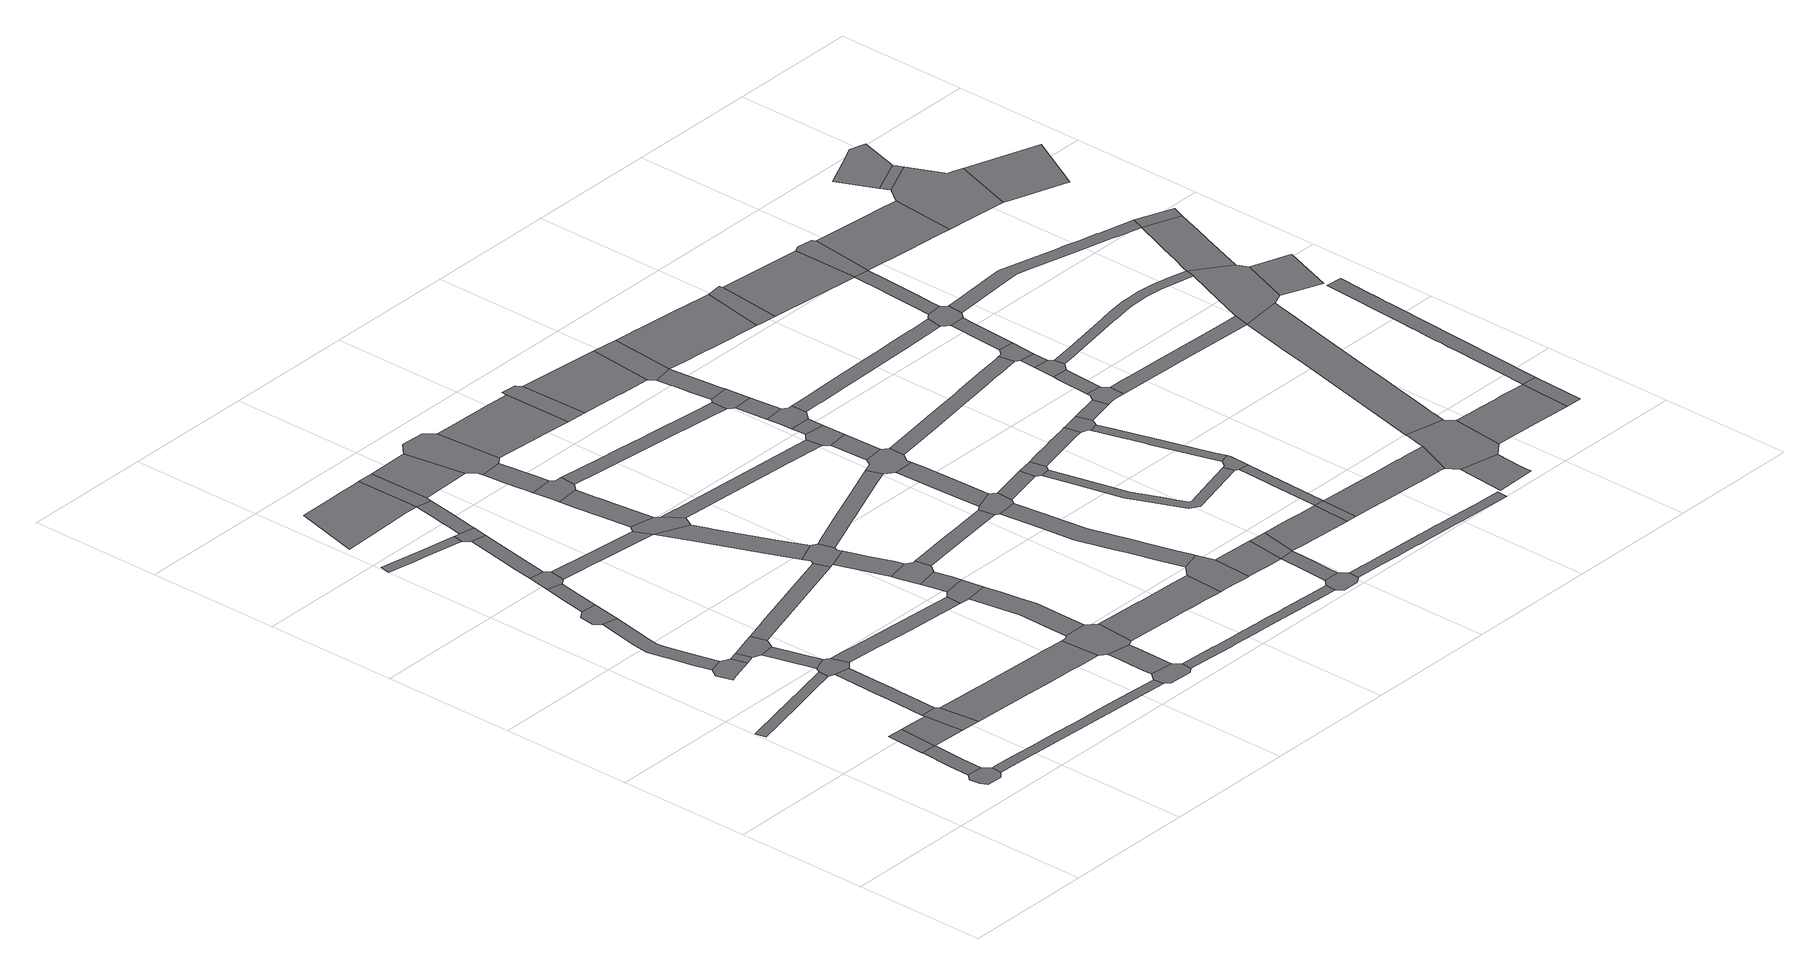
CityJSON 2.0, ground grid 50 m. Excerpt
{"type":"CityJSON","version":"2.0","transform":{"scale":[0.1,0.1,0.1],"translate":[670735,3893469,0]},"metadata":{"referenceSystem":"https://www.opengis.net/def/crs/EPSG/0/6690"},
"CityObjects":{
"road1":{"type":"Road","attributes":{"function":"9","usage":"9","RoadStructureAttribute.widthType":"9","RoadStructureAttribute.width":-9999,"RoadStructureAttribute.sectionType":"9"},"geometry":[{"type":"MultiSurface","lod":"1","boundaries":[[[0,1,2,3,4,5,6,7]]]}]},
"road2":{"type":"Road","attributes":{"function":"9","usage":"9","RoadStructureAttribute.widthType":"3","RoadStructureAttribute.width":5.88,"RoadStructureAttribute.sectionType":"1"},"geometry":[{"type":"MultiSurface","lod":"1","boundaries":[[[8,9,4,3,10,11,12,13,14]]]}]},
"road3":{"type":"Road","attributes":{"function":"9","usage":"9","RoadStructureAttribute.widthType":"9","RoadStructureAttribute.width":-9999,"RoadStructureAttribute.sectionType":"9"},"geometry":[{"type":"MultiSurface","lod":"1","boundaries":[[[13,15,16,14]]]}]},
"road4":{"type":"Road","attributes":{"function":"9","usage":"9","RoadStructureAttribute.widthType":"4","RoadStructureAttribute.width":3.68,"RoadStructureAttribute.sectionType":"1"},"geometry":[{"type":"MultiSurface","lod":"1","boundaries":[[[17,18,19,20,21,22,23,24,25,26]]]}]},
"road5":{"type":"Road","attributes":{"function":"9","usage":"9","RoadStructureAttribute.widthType":"2","RoadStructureAttribute.width":14.86,"RoadStructureAttribute.sectionType":"1"},"geometry":[{"type":"MultiSurface","lod":"1","boundaries":[[[27,28,15,13,29,30,31,32]]]}]},
"road6":{"type":"Road","attributes":{"function":"9","usage":"9","RoadStructureAttribute.widthType":"9","RoadStructureAttribute.width":-9999,"RoadStructureAttribute.sectionType":"9"},"geometry":[{"type":"MultiSurface","lod":"1","boundaries":[[[33,34,35,36,37,38,39]]]}]},
"road7":{"type":"Road","attributes":{"function":"9","usage":"9","RoadStructureAttribute.widthType":"9","RoadStructureAttribute.width":-9999,"RoadStructureAttribute.sectionType":"9"},"geometry":[{"type":"MultiSurface","lod":"1","boundaries":[[[31,40,41,42,43,44,32]]]}]},
"road8":{"type":"Road","attributes":{"function":"9","usage":"9","RoadStructureAttribute.widthType":"3","RoadStructureAttribute.width":5.94,"RoadStructureAttribute.sectionType":"1"},"geometry":[{"type":"MultiSurface","lod":"1","boundaries":[[[45,46,47,48,49,50,51,52,53,54,55,56,57,34,33]]]}]},
"road9":{"type":"Road","attributes":{"function":"9","usage":"9","RoadStructureAttribute.widthType":"3","RoadStructureAttribute.width":5.55,"RoadStructureAttribute.sectionType":"1"},"geometry":[{"type":"MultiSurface","lod":"1","boundaries":[[[58,59,60,43,42,61,62,63,64,65]]]}]},
"road10":{"type":"Road","attributes":{"function":"9","usage":"9","RoadStructureAttribute.widthType":"3","RoadStructureAttribute.width":5.77,"RoadStructureAttribute.sectionType":"1"},"geometry":[{"type":"MultiSurface","lod":"1","boundaries":[[[38,66,67,39]]]}]},
"road11":{"type":"Road","attributes":{"function":"9","usage":"9","RoadStructureAttribute.widthType":"9","RoadStructureAttribute.width":-9999,"RoadStructureAttribute.sectionType":"9"},"geometry":[{"type":"MultiSurface","lod":"1","boundaries":[[[68,52,51,69,70,71]]]}]},
"road12":{"type":"Road","attributes":{"function":"9","usage":"9","RoadStructureAttribute.widthType":"4","RoadStructureAttribute.width":3.83,"RoadStructureAttribute.sectionType":"1"},"geometry":[{"type":"MultiSurface","lod":"1","boundaries":[[[72,73,74,75,76,77,78,79,80,81,82,83,84,85,86,2,1]]]}]},
"road13":{"type":"Road","attributes":{"function":"9","usage":"9","RoadStructureAttribute.widthType":"3","RoadStructureAttribute.width":5.55,"RoadStructureAttribute.sectionType":"1"},"geometry":[{"type":"MultiSurface","lod":"1","boundaries":[[[87,88,89,90,91,92]]]}]},
"road14":{"type":"Road","attributes":{"function":"9","usage":"9","RoadStructureAttribute.widthType":"9","RoadStructureAttribute.width":-9999,"RoadStructureAttribute.sectionType":"9"},"geometry":[{"type":"MultiSurface","lod":"1","boundaries":[[[93,94,90,89,23,22,58,65]]]}]},
"road15":{"type":"Road","attributes":{"function":"9","usage":"9","RoadStructureAttribute.widthType":"9","RoadStructureAttribute.width":-9999,"RoadStructureAttribute.sectionType":"9"},"geometry":[{"type":"MultiSurface","lod":"1","boundaries":[[[95,96,97,67,66,87,92]]]}]},
"road16":{"type":"Road","attributes":{"function":"9","usage":"9","RoadStructureAttribute.widthType":"3","RoadStructureAttribute.width":5.94,"RoadStructureAttribute.sectionType":"1"},"geometry":[{"type":"MultiSurface","lod":"1","boundaries":[[[98,99,100,101,102,70,69]]]}]},
"road17":{"type":"Road","attributes":{"function":"9","usage":"9","RoadStructureAttribute.widthType":"4","RoadStructureAttribute.width":3.55,"RoadStructureAttribute.sectionType":"1"},"geometry":[{"type":"MultiSurface","lod":"1","boundaries":[[[103,104,105,106,107,108,109,110,111]]]}]},
"road18":{"type":"Road","attributes":{"function":"9","usage":"9","RoadStructureAttribute.widthType":"9","RoadStructureAttribute.width":-9999,"RoadStructureAttribute.sectionType":"9"},"geometry":[{"type":"MultiSurface","lod":"1","boundaries":[[[112,113,114,115,100,99,116]]]}]},
"road19":{"type":"Road","attributes":{"function":"9","usage":"9","RoadStructureAttribute.widthType":"2","RoadStructureAttribute.width":14.86,"RoadStructureAttribute.sectionType":"1"},"geometry":[{"type":"MultiSurface","lod":"1","boundaries":[[[40,117,118,119,120,121,122,123,124,125,126,127,128,129,130,131,132,133,41]]]}]},
"road20":{"type":"Road","attributes":{"function":"9","usage":"9","RoadStructureAttribute.widthType":"3","RoadStructureAttribute.width":5.94,"RoadStructureAttribute.sectionType":"1"},"geometry":[{"type":"MultiSurface","lod":"1","boundaries":[[[134,135,136,114,113,137,138]]]}]},
"road21":{"type":"Road","attributes":{"function":"9","usage":"9","RoadStructureAttribute.widthType":"1","RoadStructureAttribute.width":24.23,"RoadStructureAttribute.sectionType":"1"},"geometry":[{"type":"MultiSurface","lod":"1","boundaries":[[[139,140,141,142,143,144,145,146,147,148,149]]]}]},
"road22":{"type":"Road","attributes":{"function":"9","usage":"9","RoadStructureAttribute.widthType":"9","RoadStructureAttribute.width":-9999,"RoadStructureAttribute.sectionType":"9"},"geometry":[{"type":"MultiSurface","lod":"1","boundaries":[[[150,108,107,134,138,151,152,153]]]}]},
"road23":{"type":"Road","attributes":{"function":"9","usage":"9","RoadStructureAttribute.widthType":"3","RoadStructureAttribute.width":5.5,"RoadStructureAttribute.sectionType":"1"},"geometry":[{"type":"MultiSurface","lod":"1","boundaries":[[[154,155,156,157,158,159,160,94,93,161,162,163,164,165]]]}]},
"road24":{"type":"Road","attributes":{"function":"9","usage":"9","RoadStructureAttribute.widthType":"3","RoadStructureAttribute.width":5.77,"RoadStructureAttribute.sectionType":"1"},"geometry":[{"type":"MultiSurface","lod":"1","boundaries":[[[166,167,168,169,170,171,172,173,96,95]]]}]},
"road25":{"type":"Road","attributes":{"function":"9","usage":"9","RoadStructureAttribute.widthType":"3","RoadStructureAttribute.width":5.17,"RoadStructureAttribute.sectionType":"1"},"geometry":[{"type":"MultiSurface","lod":"1","boundaries":[[[174,175,176,177,178,179,180,112,116]]]}]},
"road26":{"type":"Road","attributes":{"function":"9","usage":"9","RoadStructureAttribute.widthType":"3","RoadStructureAttribute.width":5.94,"RoadStructureAttribute.sectionType":"1"},"geometry":[{"type":"MultiSurface","lod":"1","boundaries":[[[152,181,182,183,142,184,185,186,153]]]}]},
"road27":{"type":"Road","attributes":{"function":"9","usage":"9","RoadStructureAttribute.widthType":"9","RoadStructureAttribute.width":-9999,"RoadStructureAttribute.sectionType":"9"},"geometry":[{"type":"MultiSurface","lod":"1","boundaries":[[[187,79,78,188,189,190,191,192]]]}]},
"road28":{"type":"Road","attributes":{"function":"9","usage":"9","RoadStructureAttribute.widthType":"9","RoadStructureAttribute.width":-9999,"RoadStructureAttribute.sectionType":"9"},"geometry":[{"type":"MultiSurface","lod":"1","boundaries":[[[193,143,142,183,194]]]}]},
"road29":{"type":"Road","attributes":{"function":"9","usage":"9","RoadStructureAttribute.widthType":"2","RoadStructureAttribute.width":9.05,"RoadStructureAttribute.sectionType":"1"},"geometry":[{"type":"MultiSurface","lod":"1","boundaries":[[[192,195,196,197,198,199,200,187]]]}]},
"road30":{"type":"Road","attributes":{"function":"9","usage":"9","RoadStructureAttribute.widthType":"9","RoadStructureAttribute.width":-9999,"RoadStructureAttribute.sectionType":"9"},"geometry":[{"type":"MultiSurface","lod":"1","boundaries":[[[196,201,202,203,204,205,125,124,197]]]}]},
"road31":{"type":"Road","attributes":{"function":"9","usage":"9","RoadStructureAttribute.widthType":"1","RoadStructureAttribute.width":24.23,"RoadStructureAttribute.sectionType":"1"},"geometry":[{"type":"MultiSurface","lod":"1","boundaries":[[[206,193,194,207]]]}]},
"road32":{"type":"Road","attributes":{"function":"9","usage":"9","RoadStructureAttribute.widthType":"2","RoadStructureAttribute.width":9.08,"RoadStructureAttribute.sectionType":"1"},"geometry":[{"type":"MultiSurface","lod":"1","boundaries":[[[203,208,209,210,211,212,213,214,215,216,217,204]]]}]},
"road33":{"type":"Road","attributes":{"function":"9","usage":"9","RoadStructureAttribute.widthType":"9","RoadStructureAttribute.width":-9999,"RoadStructureAttribute.sectionType":"9"},"geometry":[{"type":"MultiSurface","lod":"1","boundaries":[[[218,219,178,177,220,221,222]]]}]},
"road34":{"type":"Road","attributes":{"function":"9","usage":"9","RoadStructureAttribute.widthType":"2","RoadStructureAttribute.width":9.08,"RoadStructureAttribute.sectionType":"1"},"geometry":[{"type":"MultiSurface","lod":"1","boundaries":[[[177,223,224,225,226,227,228,229,230,231,232,220]]]}]},
"road35":{"type":"Road","attributes":{"function":"9","usage":"9","RoadStructureAttribute.widthType":"9","RoadStructureAttribute.width":-9999,"RoadStructureAttribute.sectionType":"9"},"geometry":[{"type":"MultiSurface","lod":"1","boundaries":[[[233,165,164,215,214,234,235]]]}]},
"road36":{"type":"Road","attributes":{"function":"9","usage":"9","RoadStructureAttribute.widthType":"2","RoadStructureAttribute.width":9.08,"RoadStructureAttribute.sectionType":"1"},"geometry":[{"type":"MultiSurface","lod":"1","boundaries":[[[218,236,237,238,239,240,241,242,243,219]]]}]},
"road37":{"type":"Road","attributes":{"function":"9","usage":"9","RoadStructureAttribute.widthType":"9","RoadStructureAttribute.width":-9999,"RoadStructureAttribute.sectionType":"9"},"geometry":[{"type":"MultiSurface","lod":"1","boundaries":[[[244,245,246,247,227,226,248,168,167,249,250]]]}]},
"road38":{"type":"Road","attributes":{"function":"9","usage":"9","RoadStructureAttribute.widthType":"2","RoadStructureAttribute.width":9.08,"RoadStructureAttribute.sectionType":"1"},"geometry":[{"type":"MultiSurface","lod":"1","boundaries":[[[251,252,253,254,233,235]]]}]},
"road39":{"type":"Road","attributes":{"function":"9","usage":"9","RoadStructureAttribute.widthType":"2","RoadStructureAttribute.width":9.08,"RoadStructureAttribute.sectionType":"1"},"geometry":[{"type":"MultiSurface","lod":"1","boundaries":[[[255,256,257,258,259,260,244,250]]]}]},
"road40":{"type":"Road","attributes":{"function":"9","usage":"9","RoadStructureAttribute.widthType":"9","RoadStructureAttribute.width":-9999,"RoadStructureAttribute.sectionType":"9"},"geometry":[{"type":"MultiSurface","lod":"1","boundaries":[[[261,253,252,262,263,264,257,256]]]}]},
"road41":{"type":"Road","attributes":{"function":"9","usage":"9","RoadStructureAttribute.widthType":"9","RoadStructureAttribute.width":-9999,"RoadStructureAttribute.sectionType":"9"},"geometry":[{"type":"MultiSurface","lod":"1","boundaries":[[[265,266,267,268,241,240,269,270,271,272]]]}]},
"road42":{"type":"Road","attributes":{"function":"9","usage":"9","RoadStructureAttribute.widthType":"2","RoadStructureAttribute.width":9.08,"RoadStructureAttribute.sectionType":"1"},"geometry":[{"type":"MultiSurface","lod":"1","boundaries":[[[273,274,275,276,277,278,279,265,272]]]}]},
"road43":{"type":"Road","attributes":{"function":"9","usage":"9","RoadStructureAttribute.widthType":"9","RoadStructureAttribute.width":-9999,"RoadStructureAttribute.sectionType":"9"},"geometry":[{"type":"MultiSurface","lod":"1","boundaries":[[[280,281,282,206,207,283,275,274,284]]]}]},
"road44":{"type":"Road","attributes":{"function":"9","usage":"9","RoadStructureAttribute.widthType":"2","RoadStructureAttribute.width":14.86,"RoadStructureAttribute.sectionType":"1"},"geometry":[{"type":"MultiSurface","lod":"1","boundaries":[[[285,286,287,288,289,202,201,290,291,292,293,294,295,296,297,298]]]}]},
"road45":{"type":"Road","attributes":{"function":"9","usage":"9","RoadStructureAttribute.widthType":"4","RoadStructureAttribute.width":3.8,"RoadStructureAttribute.sectionType":"1"},"geometry":[{"type":"MultiSurface","lod":"1","boundaries":[[[299,300,301,302,303,304,305,306,307,308,309,310,311,312,313,314,315,316,317,318,319,320,321,322,323,324,325,326,327,328,191,190]]]}]},
"road46":{"type":"Road","attributes":{"function":"9","usage":"9","RoadStructureAttribute.widthType":"3","RoadStructureAttribute.width":5.19,"RoadStructureAttribute.sectionType":"1"},"geometry":[{"type":"MultiSurface","lod":"1","boundaries":[[[329,330,331,332,333,334,263,262,335,336,337,338,339]]]}]},
"road47":{"type":"Road","attributes":{"function":"9","usage":"9","RoadStructureAttribute.widthType":"3","RoadStructureAttribute.width":5.3,"RoadStructureAttribute.sectionType":"1"},"geometry":[{"type":"MultiSurface","lod":"1","boundaries":[[[340,341,342,343,344,345,346,347,247,246,348,349,350,351,352,353,354,355]]]}]},
"road48":{"type":"Road","attributes":{"function":"9","usage":"9","RoadStructureAttribute.widthType":"1","RoadStructureAttribute.width":24.23,"RoadStructureAttribute.sectionType":"1"},"geometry":[{"type":"MultiSurface","lod":"1","boundaries":[[[356,357,358,359,360,361,362,363,364,280,284]]]}]},
"road49":{"type":"Road","attributes":{"function":"9","usage":"9","RoadStructureAttribute.widthType":"3","RoadStructureAttribute.width":5.45,"RoadStructureAttribute.sectionType":"1"},"geometry":[{"type":"MultiSurface","lod":"1","boundaries":[[[221,365,366,367,368,369,370,371,372,373,374,222]]]}]},
"road50":{"type":"Road","attributes":{"function":"9","usage":"9","RoadStructureAttribute.widthType":"3","RoadStructureAttribute.width":5.56,"RoadStructureAttribute.sectionType":"1"},"geometry":[{"type":"MultiSurface","lod":"1","boundaries":[[[375,376,377,378,379,380,381,382,383,384,385,386,270,269]]]}]},
"road51":{"type":"Road","attributes":{"function":"9","usage":"9","RoadStructureAttribute.widthType":"9","RoadStructureAttribute.width":-9999,"RoadStructureAttribute.sectionType":"9"},"geometry":[{"type":"MultiSurface","lod":"1","boundaries":[[[297,387,388,389,390,391,392,393,298]]]}]},
"road52":{"type":"Road","attributes":{"function":"9","usage":"9","RoadStructureAttribute.widthType":"2","RoadStructureAttribute.width":7.99,"RoadStructureAttribute.sectionType":"1"},"geometry":[{"type":"MultiSurface","lod":"1","boundaries":[[[394,395,396,397,398,399,400,401,402,403,404,405,406,407,408,409,410,393,392]]]}]},
"road53":{"type":"Road","attributes":{"function":"9","usage":"9","RoadStructureAttribute.widthType":"9","RoadStructureAttribute.width":-9999,"RoadStructureAttribute.sectionType":"9"},"geometry":[{"type":"MultiSurface","lod":"1","boundaries":[[[359,358,411,412,413,414,415]]]}]},
"road54":{"type":"Road","attributes":{"function":"9","usage":"9","RoadStructureAttribute.widthType":"9","RoadStructureAttribute.width":-9999,"RoadStructureAttribute.sectionType":"9"},"geometry":[{"type":"MultiSurface","lod":"1","boundaries":[[[416,417,418,329,339,402,401,419]]]}]},
"road55":{"type":"Road","attributes":{"function":"9","usage":"9","RoadStructureAttribute.widthType":"9","RoadStructureAttribute.width":-9999,"RoadStructureAttribute.sectionType":"9"},"geometry":[{"type":"MultiSurface","lod":"1","boundaries":[[[420,313,312,421,422,423,424,425]]]}]},
"road56":{"type":"Road","attributes":{"function":"9","usage":"9","RoadStructureAttribute.widthType":"2","RoadStructureAttribute.width":14.86,"RoadStructureAttribute.sectionType":"1"},"geometry":[{"type":"MultiSurface","lod":"1","boundaries":[[[390,426,427,428,429,430,431,391]]]}]},
"road57":{"type":"Road","attributes":{"function":"9","usage":"9","RoadStructureAttribute.widthType":"2","RoadStructureAttribute.width":7.99,"RoadStructureAttribute.sectionType":"1"},"geometry":[{"type":"MultiSurface","lod":"1","boundaries":[[[432,433,434,435,436,437,438,439,418,417]]]}]},
"road58":{"type":"Road","attributes":{"function":"9","usage":"9","RoadStructureAttribute.widthType":"3","RoadStructureAttribute.width":5.99,"RoadStructureAttribute.sectionType":"1"},"geometry":[{"type":"MultiSurface","lod":"1","boundaries":[[[440,441,442,420,425,443,444,445,446,430]]]}]},
"road59":{"type":"Road","attributes":{"function":"9","usage":"9","RoadStructureAttribute.widthType":"9","RoadStructureAttribute.width":-9999,"RoadStructureAttribute.sectionType":"9"},"geometry":[{"type":"MultiSurface","lod":"1","boundaries":[[[354,436,435,447,448,449,450,451,452,355]]]}]},
"road60":{"type":"Road","attributes":{"function":"9","usage":"9","RoadStructureAttribute.widthType":"9","RoadStructureAttribute.width":-9999,"RoadStructureAttribute.sectionType":"9"},"geometry":[{"type":"MultiSurface","lod":"1","boundaries":[[[446,453,454,431,430]]]}]},
"road61":{"type":"Road","attributes":{"function":"9","usage":"9","RoadStructureAttribute.widthType":"3","RoadStructureAttribute.width":5.96,"RoadStructureAttribute.sectionType":"1"},"geometry":[{"type":"MultiSurface","lod":"1","boundaries":[[[455,456,457,416,419]]]}]},
"road62":{"type":"Road","attributes":{"function":"9","usage":"9","RoadStructureAttribute.widthType":"2","RoadStructureAttribute.width":7.99,"RoadStructureAttribute.sectionType":"1"},"geometry":[{"type":"MultiSurface","lod":"1","boundaries":[[[451,450,458,459]]]}]},
"road63":{"type":"Road","attributes":{"function":"9","usage":"9","RoadStructureAttribute.widthType":"9","RoadStructureAttribute.width":-9999,"RoadStructureAttribute.sectionType":"9"},"geometry":[{"type":"MultiSurface","lod":"1","boundaries":[[[460,371,370,459,458,461,462,463]]]}]},
"road64":{"type":"Road","attributes":{"function":"9","usage":"9","RoadStructureAttribute.widthType":"1","RoadStructureAttribute.width":24.23,"RoadStructureAttribute.sectionType":"1"},"geometry":[{"type":"MultiSurface","lod":"1","boundaries":[[[464,412,411,465,466,467,468,469]]]}]},
"road65":{"type":"Road","attributes":{"function":"9","usage":"9","RoadStructureAttribute.widthType":"2","RoadStructureAttribute.width":7.99,"RoadStructureAttribute.sectionType":"1"},"geometry":[{"type":"MultiSurface","lod":"1","boundaries":[[[462,470,471,472,463]]]}]},
"road66":{"type":"Road","attributes":{"function":"9","usage":"9","RoadStructureAttribute.widthType":"9","RoadStructureAttribute.width":-9999,"RoadStructureAttribute.sectionType":"9"},"geometry":[{"type":"MultiSurface","lod":"1","boundaries":[[[473,474,475,476,477,471,470,478]]]}]},
"road67":{"type":"Road","attributes":{"function":"9","usage":"9","RoadStructureAttribute.widthType":"2","RoadStructureAttribute.width":7.99,"RoadStructureAttribute.sectionType":"1"},"geometry":[{"type":"MultiSurface","lod":"1","boundaries":[[[479,480,476,475]]]}]},
"road68":{"type":"Road","attributes":{"function":"9","usage":"9","RoadStructureAttribute.widthType":"9","RoadStructureAttribute.width":-9999,"RoadStructureAttribute.sectionType":"9"},"geometry":[{"type":"MultiSurface","lod":"1","boundaries":[[[481,482,483,457,456,484]]]}]},
"road69":{"type":"Road","attributes":{"function":"9","usage":"9","RoadStructureAttribute.widthType":"9","RoadStructureAttribute.width":-9999,"RoadStructureAttribute.sectionType":"9"},"geometry":[{"type":"MultiSurface","lod":"1","boundaries":[[[485,380,379,480,479,486,487]]]}]},
"road70":{"type":"Road","attributes":{"function":"9","usage":"9","RoadStructureAttribute.widthType":"2","RoadStructureAttribute.width":14.86,"RoadStructureAttribute.sectionType":"1"},"geometry":[{"type":"MultiSurface","lod":"1","boundaries":[[[488,489,490,491,492,493,453,446,494,495,496,497,498]]]}]},
"road71":{"type":"Road","attributes":{"function":"9","usage":"9","RoadStructureAttribute.widthType":"2","RoadStructureAttribute.width":7.99,"RoadStructureAttribute.sectionType":"1"},"geometry":[{"type":"MultiSurface","lod":"1","boundaries":[[[499,500,501,502,503,504,505,506,507,508,485,487]]]}]},
"road72":{"type":"Road","attributes":{"function":"9","usage":"9","RoadStructureAttribute.widthType":"9","RoadStructureAttribute.width":-9999,"RoadStructureAttribute.sectionType":"9"},"geometry":[{"type":"MultiSurface","lod":"1","boundaries":[[[503,502,509,464,469]]]}]},
"road73":{"type":"Road","attributes":{"function":"9","usage":"9","RoadStructureAttribute.widthType":"4","RoadStructureAttribute.width":3.84,"RoadStructureAttribute.sectionType":"1"},"geometry":[{"type":"MultiSurface","lod":"1","boundaries":[[[510,511,512,513,514,515,516,517,518,519,520,521,522,523,524,525,481,484]]]}]},
"road74":{"type":"Road","attributes":{"function":"9","usage":"9","RoadStructureAttribute.widthType":"4","RoadStructureAttribute.width":3.89,"RoadStructureAttribute.sectionType":"1"},"geometry":[{"type":"MultiSurface","lod":"1","boundaries":[[[526,527,528,529,530,531,532,533,534,535,536,424,423,537,538,539,540,541,542,543,544,545,546,547,548,549,550]]]}]},
"road75":{"type":"Road","attributes":{"function":"9","usage":"9","RoadStructureAttribute.widthType":"3","RoadStructureAttribute.width":5.96,"RoadStructureAttribute.sectionType":"1"},"geometry":[{"type":"MultiSurface","lod":"1","boundaries":[[[551,552,553,554,483,482,555,556,557,558]]]}]},
"road76":{"type":"Road","attributes":{"function":"9","usage":"9","RoadStructureAttribute.widthType":"9","RoadStructureAttribute.width":-9999,"RoadStructureAttribute.sectionType":"9"},"geometry":[{"type":"MultiSurface","lod":"1","boundaries":[[[559,560,488,498]]]}]},
"road77":{"type":"Road","attributes":{"function":"9","usage":"9","RoadStructureAttribute.widthType":"4","RoadStructureAttribute.width":3.94,"RoadStructureAttribute.sectionType":"1"},"geometry":[{"type":"MultiSurface","lod":"1","boundaries":[[[561,562,563,564,565,566,488,560]]]}]},
"road78":{"type":"Road","attributes":{"function":"9","usage":"9","RoadStructureAttribute.widthType":"3","RoadStructureAttribute.width":5.5,"RoadStructureAttribute.sectionType":"1"},"geometry":[{"type":"MultiSurface","lod":"1","boundaries":[[[567,568,569,570,571,572,573,574,575,576,577,578,449,448,579,580,581,582,583,584]]]}]},
"road79":{"type":"Road","attributes":{"function":"9","usage":"9","RoadStructureAttribute.widthType":"9","RoadStructureAttribute.width":-9999,"RoadStructureAttribute.sectionType":"9"},"geometry":[{"type":"MultiSurface","lod":"1","boundaries":[[[517,563,562,585,586,587,588,518]]]}]},
"road80":{"type":"Road","attributes":{"function":"9","usage":"9","RoadStructureAttribute.widthType":"4","RoadStructureAttribute.width":3.94,"RoadStructureAttribute.sectionType":"1"},"geometry":[{"type":"MultiSurface","lod":"1","boundaries":[[[586,589,590,591,592,593,594,595,596,597,598,599,600,587]]]}]},
"road81":{"type":"Road","attributes":{"function":"9","usage":"9","RoadStructureAttribute.widthType":"9","RoadStructureAttribute.width":-9999,"RoadStructureAttribute.sectionType":"9"},"geometry":[{"type":"MultiSurface","lod":"1","boundaries":[[[557,601,596,595,602,603,604,558]]]}]},
"road82":{"type":"Road","attributes":{"function":"9","usage":"9","RoadStructureAttribute.widthType":"1","RoadStructureAttribute.width":24.23,"RoadStructureAttribute.sectionType":"1"},"geometry":[{"type":"MultiSurface","lod":"1","boundaries":[[[605,606,607,608,609,509,502,610,611,612,613,614,615]]]}]},
"road83":{"type":"Road","attributes":{"function":"9","usage":"9","RoadStructureAttribute.widthType":"3","RoadStructureAttribute.width":5.58,"RoadStructureAttribute.sectionType":"1"},"geometry":[{"type":"MultiSurface","lod":"1","boundaries":[[[616,617,618,619,620,621,622,623,624,625,626,627,628,629,630,631,632,633,634,635,636,473,478]]]}]},
"road84":{"type":"Road","attributes":{"function":"9","usage":"9","RoadStructureAttribute.widthType":"2","RoadStructureAttribute.width":14.86,"RoadStructureAttribute.sectionType":"1"},"geometry":[{"type":"MultiSurface","lod":"1","boundaries":[[[559,637,638,639,640,641,642,643,644,645,646,647,648,649,560]]]}]},
"road85":{"type":"Road","attributes":{"function":"9","usage":"9","RoadStructureAttribute.widthType":"3","RoadStructureAttribute.width":5.96,"RoadStructureAttribute.sectionType":"1"},"geometry":[{"type":"MultiSurface","lod":"1","boundaries":[[[602,650,651,603]]]}]},
"road86":{"type":"Road","attributes":{"function":"9","usage":"9","RoadStructureAttribute.widthType":"9","RoadStructureAttribute.width":-9999,"RoadStructureAttribute.sectionType":"9"},"geometry":[{"type":"MultiSurface","lod":"1","boundaries":[[[652,653,654,651,650,655,656,657,658]]]}]},
"road87":{"type":"Road","attributes":{"function":"9","usage":"9","RoadStructureAttribute.widthType":"9","RoadStructureAttribute.width":-9999,"RoadStructureAttribute.sectionType":"9"},"geometry":[{"type":"MultiSurface","lod":"1","boundaries":[[[614,659,660,661,662,615]]]}]},
"road88":{"type":"Road","attributes":{"function":"9","usage":"9","RoadStructureAttribute.widthType":"3","RoadStructureAttribute.width":5.88,"RoadStructureAttribute.sectionType":"1"},"geometry":[{"type":"MultiSurface","lod":"1","boundaries":[[[663,653,652,664,665]]]}]},
"road89":{"type":"Road","attributes":{"function":"9","usage":"9","RoadStructureAttribute.widthType":"1","RoadStructureAttribute.width":15.04,"RoadStructureAttribute.sectionType":"1"},"geometry":[{"type":"MultiSurface","lod":"1","boundaries":[[[666,667,668,669,670,671]]]}]},
"road90":{"type":"Road","attributes":{"function":"9","usage":"9","RoadStructureAttribute.widthType":"9","RoadStructureAttribute.width":-9999,"RoadStructureAttribute.sectionType":"9"},"geometry":[{"type":"MultiSurface","lod":"1","boundaries":[[[672,673,665,664,674,675]]]}]},
"road91":{"type":"Road","attributes":{"function":"9","usage":"9","RoadStructureAttribute.widthType":"3","RoadStructureAttribute.width":5.88,"RoadStructureAttribute.sectionType":"1"},"geometry":[{"type":"MultiSurface","lod":"1","boundaries":[[[673,672,676,677]]]}]},
"road92":{"type":"Road","attributes":{"function":"9","usage":"9","RoadStructureAttribute.widthType":"9","RoadStructureAttribute.width":-9999,"RoadStructureAttribute.sectionType":"9"},"geometry":[{"type":"MultiSurface","lod":"1","boundaries":[[[676,678,679,680,567,584,677]]]}]},
"road93":{"type":"Road","attributes":{"function":"9","usage":"9","RoadStructureAttribute.widthType":"9","RoadStructureAttribute.width":-9999,"RoadStructureAttribute.sectionType":"9"},"geometry":[{"type":"MultiSurface","lod":"1","boundaries":[[[670,681,682,683,684,685,686,687,644,643,688,671]]]}]},
"road94":{"type":"Road","attributes":{"function":"9","usage":"9","RoadStructureAttribute.widthType":"3","RoadStructureAttribute.width":5.88,"RoadStructureAttribute.sectionType":"1"},"geometry":[{"type":"MultiSurface","lod":"1","boundaries":[[[689,679,678,690,691,692,693]]]}]},
"road95":{"type":"Road","attributes":{"function":"9","usage":"9","RoadStructureAttribute.widthType":"1","RoadStructureAttribute.width":24.23,"RoadStructureAttribute.sectionType":"1"},"geometry":[{"type":"MultiSurface","lod":"1","boundaries":[[[694,695,696,697,698,661,660]]]}]},
"road96":{"type":"Road","attributes":{"function":"9","usage":"9","RoadStructureAttribute.widthType":"9","RoadStructureAttribute.width":-9999,"RoadStructureAttribute.sectionType":"9"},"geometry":[{"type":"MultiSurface","lod":"1","boundaries":[[[699,700,626,625,693,692,701,702,703]]]}]},
"road97":{"type":"Road","attributes":{"function":"9","usage":"9","RoadStructureAttribute.widthType":"3","RoadStructureAttribute.width":5.88,"RoadStructureAttribute.sectionType":"1"},"geometry":[{"type":"MultiSurface","lod":"1","boundaries":[[[704,705,706,707,708,709,710,695,711,712,713,714,715,699,703]]]}]},
"road98":{"type":"Road","attributes":{"function":"9","usage":"9","RoadStructureAttribute.widthType":"3","RoadStructureAttribute.width":5.96,"RoadStructureAttribute.sectionType":"1"},"geometry":[{"type":"MultiSurface","lod":"1","boundaries":[[[657,716,717,718,719,720,721,722,723,724,725,726,727,728,729,730,658]]]}]},
"road99":{"type":"Road","attributes":{"function":"9","usage":"9","RoadStructureAttribute.widthType":"1","RoadStructureAttribute.width":17.89,"RoadStructureAttribute.sectionType":"1"},"geometry":[{"type":"MultiSurface","lod":"1","boundaries":[[[731,732,733,734,735,736,737,738,739,740,741,683,682]]]}]},
"road100":{"type":"Road","attributes":{"function":"9","usage":"9","RoadStructureAttribute.widthType":"9","RoadStructureAttribute.width":-9999,"RoadStructureAttribute.sectionType":"9"},"geometry":[{"type":"MultiSurface","lod":"1","boundaries":[[[742,743,696,695,710,744]]]}]},
"road101":{"type":"Road","attributes":{"function":"9","usage":"9","RoadStructureAttribute.widthType":"1","RoadStructureAttribute.width":15.04,"RoadStructureAttribute.sectionType":"1"},"geometry":[{"type":"MultiSurface","lod":"1","boundaries":[[[745,746,747,748,749,750,685,684,751,752,753,754,755,756,757,758,759,760,761,762,763,764,765,724]]]}]},
"road102":{"type":"Road","attributes":{"function":"9","usage":"9","RoadStructureAttribute.widthType":"4","RoadStructureAttribute.width":3.88,"RoadStructureAttribute.sectionType":"1"},"geometry":[{"type":"MultiSurface","lod":"1","boundaries":[[[674,766,767,768,769,770,771,772,773,774,775,776,777,778,779,780,781,782,783,784,785,786,787,788,789,790,791,792,793,675]]]}]},
"road103":{"type":"Road","attributes":{"function":"9","usage":"9","RoadStructureAttribute.widthType":"9","RoadStructureAttribute.width":-9999,"RoadStructureAttribute.sectionType":"9"},"geometry":[{"type":"MultiSurface","lod":"1","boundaries":[[[794,735,734,795]]]}]},
"road104":{"type":"Road","attributes":{"function":"9","usage":"9","RoadStructureAttribute.widthType":"1","RoadStructureAttribute.width":24.23,"RoadStructureAttribute.sectionType":"1"},"geometry":[{"type":"MultiSurface","lod":"1","boundaries":[[[710,796,797,798,799,800,801,802,803,744]]]}]},
"road105":{"type":"Road","attributes":{"function":"9","usage":"9","RoadStructureAttribute.widthType":"3","RoadStructureAttribute.width":5.24,"RoadStructureAttribute.sectionType":"1"},"geometry":[{"type":"MultiSurface","lod":"1","boundaries":[[[804,805,806,807,808,809,810,811,812,813,814,815,702,701,816,817,818,819,820,821,822,823,824,825]]]}]},
"road106":{"type":"Road","attributes":{"function":"9","usage":"9","RoadStructureAttribute.widthType":"9","RoadStructureAttribute.width":-9999,"RoadStructureAttribute.sectionType":"9"},"geometry":[{"type":"MultiSurface","lod":"1","boundaries":[[[724,765,826,827,828,782,781,829,830,831,725]]]}]},
"road107":{"type":"Road","attributes":{"function":"9","usage":"9","RoadStructureAttribute.widthType":"3","RoadStructureAttribute.width":5.91,"RoadStructureAttribute.sectionType":"1"},"geometry":[{"type":"MultiSurface","lod":"1","boundaries":[[[832,833,834,835,836,837,838,839,840,841,842,843,844,845,846,847,848,849,850,851,852,853,854,735,794,855]]]}]},
"road108":{"type":"Road","attributes":{"function":"9","usage":"9","RoadStructureAttribute.widthType":"1","RoadStructureAttribute.width":16.91,"RoadStructureAttribute.sectionType":"1"},"geometry":[{"type":"MultiSurface","lod":"1","boundaries":[[[856,857,827,826,858,859]]]}]},
"road109":{"type":"Road","attributes":{"function":"9","usage":"9","RoadStructureAttribute.widthType":"9","RoadStructureAttribute.width":-9999,"RoadStructureAttribute.sectionType":"9"},"geometry":[{"type":"MultiSurface","lod":"1","boundaries":[[[801,800,860,861,862,863,864,865,866]]]}]},
"road110":{"type":"Road","attributes":{"function":"9","usage":"9","RoadStructureAttribute.widthType":"2","RoadStructureAttribute.width":14.24,"RoadStructureAttribute.sectionType":"1"},"geometry":[{"type":"MultiSurface","lod":"1","boundaries":[[[866,865,867,868,869]]]}]},
"road111":{"type":"Road","attributes":{"function":"9","usage":"9","RoadStructureAttribute.widthType":"9","RoadStructureAttribute.width":-9999,"RoadStructureAttribute.sectionType":"9"},"geometry":[{"type":"MultiSurface","lod":"1","boundaries":[[[870,871,872,873,782,828,874,875,876,877,824,878]]]}]},
"road112":{"type":"Road","attributes":{"function":"9","usage":"9","RoadStructureAttribute.widthType":"9","RoadStructureAttribute.width":-9999,"RoadStructureAttribute.sectionType":"9"},"geometry":[{"type":"MultiSurface","lod":"1","boundaries":[[[879,880,869,868,881,882,883,884]]]}]},
"road113":{"type":"Road","attributes":{"function":"9","usage":"9","RoadStructureAttribute.widthType":"9","RoadStructureAttribute.width":-9999,"RoadStructureAttribute.sectionType":"9"},"geometry":[{"type":"MultiSurface","lod":"1","boundaries":[[[824,877,885,825]]]}]},
"road114":{"type":"Road","attributes":{"function":"9","usage":"9","RoadStructureAttribute.widthType":"1","RoadStructureAttribute.width":24.23,"RoadStructureAttribute.sectionType":"1"},"geometry":[{"type":"MultiSurface","lod":"1","boundaries":[[[886,862,861,887,888,889]]]}]}
},
"vertices":[
[317,101,0],[340,122,0],[344,161,0],[319,187,0],[259,191,0],[239,167,0],[244,126,0],[257,104,0],
[268,390,0],[260,269,0],[320,247,0],[320,267,0],[328,388,0],[328,391,0],[268,393,0],
[335,539,0],[275,542,0],
[16,840,0],[97,858,0],[125,864,0],[227,887,0],[343,914,0],[434,934,0],[435,975,0],[217,926,0],[154,912,0],[7,879,0],
[430,535,0],[381,537,0],[331,391,0],[339,391,0],[457,386,0],[446,534,0],
[277,1260,0],[219,1244,0],[200,1212,0],[217,1154,0],[241,1161,0],[329,1187,0],[311,1244,0],
[535,382,0],[516,532,0],[506,544,0],[446,546,0],[446,537,0],
[263,1322,0],[239,1426,0],[230,1464,0],[227,1486,0],[234,1524,0],[258,1656,0],[264,1687,0],[205,1698,0],[175,1535,0],[166,1475,0],[180,1410,0],[190,1370,0],[202,1316,0],
[456,925,0],[451,746,0],[450,692,0],[509,642,0],[510,698,0],[511,730,0],[513,808,0],[516,915,0],
[365,1198,0],[348,1255,0],
[184,1722,0],[283,1796,0],[223,1800,0],[193,1781,0],
[440,117,0],[497,114,0],[512,113,0],[651,106,0],[709,103,0],[950,91,0],[1105,83,0],[1100,123,0],[952,131,0],[843,136,0],[730,142,0],[645,146,0],[527,152,0],[439,157,0],[358,161,0],
[395,1184,0],[418,1100,0],[447,994,0],[503,1017,0],[480,1102,0],[455,1193,0],
[542,939,0],[523,1000,0],
[475,1230,0],[458,1288,0],[425,1278,0],
[308,1932,0],[314,1962,0],[255,1975,0],[239,1888,0],[232,1847,0],
[66,2422,0],[92,2418,0],[108,2415,0],[148,2408,0],[305,2381,0],[312,2420,0],[163,2446,0],[12,2472,0],[3,2433,0],
[347,2037,0],[331,2058,0],[271,2062,0],[267,2039,0],[338,1978,0],
[578,380,0],[773,371,0],[849,368,0],[929,364,0],[970,363,0],[1016,360,0],[1061,358,0],[1098,357,0],[1091,506,0],[1066,507,0],[1040,508,0],[1008,510,0],[983,511,0],[750,522,0],[733,522,0],[667,525,0],[605,528,0],
[324,2356,0],[296,2202,0],[286,2148,0],[367,2257,0],[383,2346,0],
[170,2628,0],[186,2629,0],[326,2633,0],[374,2632,0],[373,2877,0],[342,2877,0],[262,2876,0],[231,2876,0],[96,2875,0],[31,2624,0],[34,2624,0],
[332,2417,0],[392,2392,0],[394,2405,0],[335,2416,0],
[860,978,0],[826,981,0],[816,981,0],[811,982,0],[673,991,0],[624,994,0],[579,997,0],[677,930,0],[770,924,0],[828,920,0],[1056,906,0],[1060,965,0],
[571,1258,0],[956,1372,0],[938,1430,0],[556,1317,0],[527,1308,0],[515,1305,0],[492,1298,0],[478,1294,0],
[409,1971,0],[465,1966,0],[520,1960,0],[738,1939,0],[711,2002,0],[635,2010,0],[519,2021,0],
[397,2422,0],[413,2508,0],[433,2621,0],[360,2555,0],[351,2505,0],[346,2475,0],
[1123,150,0],[1121,66,0],[1212,63,0],[1231,76,0],[1235,116,0],[1213,143,0],
[436,2877,0],[437,2643,0],
[1216,290,0],[1215,324,0],[1125,336,0],[1125,288,0],[1124,239,0],[1123,187,0],
[1238,335,0],[1250,484,0],[1214,514,0],[1124,514,0],[1111,505,0],
[597,2879,0],[634,2649,0],
[1215,577,0],[1216,644,0],[1216,695,0],[1217,720,0],[1205,791,0],[1196,848,0],[1185,917,0],[1096,903,0],[1127,713,0],[1125,582,0],
[821,2008,0],[728,2025,0],[862,1886,0],[887,1928,0],[839,1991,0],
[740,1937,0],[800,1796,0],[889,1578,0],[933,1475,0],[1016,1509,0],[979,1598,0],[974,1610,0],[907,1774,0],[888,1818,0],[883,1832,0],
[1083,984,0],[1183,928,0],[1171,998,0],
[803,2169,0],[799,2200,0],[797,2216,0],[795,2237,0],[787,2310,0],[697,2300,0],[704,2238,0],[715,2143,0],
[1057,1409,0],[1050,1426,0],[1055,1439,0],[1041,1498,0],[945,1444,0],[970,1376,0],[973,1377,0],
[1165,1039,0],[1151,1100,0],[1063,1080,0],[1076,1021,0],
[1032,1211,0],[1039,1185,0],[1126,1205,0],[1119,1237,0],[1087,1324,0],[1063,1392,0],
[1045,1157,0],[1173,1130,0],[1164,1190,0],[1154,1188,0],
[686,2403,0],[686,2401,0],[694,2333,0],[695,2322,0],[810,2336,0],[816,2396,0],[792,2398,0],[775,2413,0],
[769,2465,0],[753,2607,0],[664,2597,0],[668,2555,0],[673,2513,0],[679,2458,0],[683,2427,0],
[762,2877,0],[732,2915,0],[641,2920,0],[661,2621,0],[778,2628,0],
[1600,467,0],[1525,471,0],[1448,474,0],[1434,475,0],[1321,480,0],[1385,328,0],[1404,327,0],[1483,324,0],[1528,321,0],[1586,319,0],[1605,318,0],[1641,316,0],[1658,315,0],[1665,464,0],
[1326,71,0],[1423,66,0],[1430,66,0],[1477,64,0],[1534,61,0],[1559,60,0],[1589,58,0],[1662,54,0],[1705,52,0],[1721,51,0],[1737,51,0],[1803,47,0],[1822,46,0],[1907,42,0],[1910,82,0],[1805,87,0],[1793,88,0],[1764,89,0],[1716,92,0],[1683,93,0],[1633,96,0],[1596,98,0],[1585,98,0],[1570,99,0],[1538,101,0],[1518,102,0],[1473,104,0],[1448,105,0],[1396,108,0],[1381,109,0],
[1539,1241,0],[1432,1226,0],[1415,1224,0],[1354,1216,0],[1279,1206,0],[1273,1205,0],[1275,1145,0],[1301,1148,0],[1418,1164,0],[1466,1171,0],[1549,1182,0],
[1460,1667,0],[1372,1632,0],[1357,1626,0],[1321,1612,0],[1257,1586,0],[1182,1555,0],[1168,1550,0],[1057,1504,0],[1169,1485,0],[1208,1501,0],[1250,1518,0],[1307,1542,0],[1385,1573,0],[1448,1598,0],[1509,1622,0],[1488,1678,0],
[967,2615,0],[983,2614,0],[1095,2606,0],[1093,2866,0],[1069,2867,0],[990,2870,0],[953,2871,0],[923,2872,0],[849,2874,0],
[930,1925,0],[1046,1918,0],[1327,1900,0],[1365,1898,0],[1368,1897,0],[1517,1888,0],[1510,1949,0],[1158,1971,0],[914,1986,0],[904,1987,0],
[910,2326,0],[1066,2311,0],[1178,2300,0],[1403,2278,0],[1490,2270,0],[1489,2330,0],[1406,2338,0],[1208,2358,0],[1183,2360,0],[1072,2371,0],[981,2380,0],[825,2395,0],
[1689,314,0],[1729,312,0],[1779,309,0],[1789,309,0],[1797,457,0],[1779,522,0],[1702,502,0],
[1776,534,0],[1759,595,0],[1737,677,0],[1719,745,0],[1677,901,0],[1667,985,0],[1657,1069,0],[1644,1182,0],[1564,1172,0],[1583,1015,0],[1586,988,0],[1589,967,0],[1598,885,0],[1626,781,0],[1636,745,0],[1649,698,0],[1680,582,0],
[1172,2601,0],[1167,2861,0],[1155,2881,0],[1096,2887,0],[1093,2869,0],
[1659,1264,0],[1635,1282,0],[1556,1253,0],[1656,1201,0],
[1932,105,0],[1928,19,0],[1988,18,0],[2014,36,0],[2016,76,0],[1992,104,0],
[1801,308,0],[1847,306,0],[1878,304,0],[1939,301,0],[1942,301,0],[1959,450,0],
[1632,1385,0],[1628,1490,0],[1626,1550,0],[1624,1599,0],[1544,1597,0],[1547,1526,0],[1549,1451,0],[1552,1360,0],
[1942,298,0],[1937,195,0],[1934,145,0],[1994,145,0],[1998,208,0],[2002,302,0],[2002,305,0],
[1623,1620,0],[1643,1648,0],[1643,1708,0],[1620,1727,0],[1540,1718,0],[1526,1693,0],
[2030,446,0],[1974,449,0],
[1703,1212,0],[1815,1238,0],[1810,1298,0],
[1616,1877,0],[1536,1866,0],
[1521,1960,0],[1614,1925,0],[1613,1966,0],[1533,1972,0],
[1485,2830,0],[1198,2600,0],[1246,2596,0],[1329,2591,0],[1344,2590,0],[1460,2582,0],
[1612,2029,0],[1531,2028,0],[1533,1991,0],
[1640,2122,0],[1624,2122,0],[1604,2136,0],[1524,2127,0],[1530,2073,0],[1642,2062,0],
[1591,2256,0],[1512,2250,0],
[1874,1232,0],[1887,1253,0],[1874,1312,0],[1835,1226,0],
[1502,2343,0],[1583,2336,0],[1581,2352,0],
[2266,435,0],[2263,435,0],[2209,437,0],[2193,438,0],[2144,441,0],[2101,443,0],[2005,305,0],[2073,301,0],[2081,301,0],[2106,299,0],[2258,291,0],
[1578,2379,0],[1574,2420,0],[1567,2486,0],[1557,2572,0],[1479,2555,0],[1485,2502,0],[1485,2498,0],[1491,2446,0],[1491,2439,0],[1492,2431,0],
[1582,2820,0],
[1862,1108,0],[1902,933,0],[1922,885,0],[1946,828,0],[1986,731,0],[2021,710,0],[2077,725,0],[2263,774,0],[2253,813,0],[2156,787,0],[2027,753,0],[2018,759,0],[2001,799,0],[1988,829,0],[1941,945,0],[1924,1016,0],
[2697,42,0],[2670,43,0],[2604,46,0],[2547,49,0],[2433,55,0],[2424,56,0],[2382,58,0],[2317,61,0],[2087,73,0],[2071,74,0],[2056,74,0],[2126,31,0],[2197,27,0],[2247,25,0],[2263,24,0],[2273,23,0],[2279,23,0],[2309,21,0],[2349,19,0],[2369,18,0],[2474,13,0],[2502,12,0],[2628,5,0],[2711,1,0],[2713,41,0],
[2094,1362,0],[2009,1343,0],[1998,1340,0],[1906,1319,0],[2030,1286,0],[2088,1299,0],[2121,1307,0],[2110,1366,0],
[2298,289,0],[2306,433,0],
[2306,436,0],[2318,764,0],[2278,766,0],[2274,646,0],[2273,628,0],[2266,438,0],
[2309,1815,0],[2289,1811,0],[2270,1808,0],[2208,1799,0],[2088,1779,0],[2065,1776,0],[2044,1772,0],[1875,1745,0],[1854,1742,0],[1795,1733,0],[1758,1727,0],[1737,1723,0],[1854,1681,0],[1964,1699,0],[2134,1726,0],[2213,1739,0],[2225,1740,0],[2320,1756,0],
[2321,840,0],[2318,852,0],[2279,841,0],[2263,815,0],
[2306,894,0],[2287,959,0],[2283,973,0],[2242,1115,0],[2225,1175,0],[2209,1231,0],[2189,1299,0],[2151,1288,0],[2182,1180,0],[2191,1150,0],[2205,1100,0],[2207,1091,0],
[2148,1297,0],[2202,1325,0],[2186,1383,0],[2117,1367,0],
[1968,2781,0],[1840,2794,0],[1701,2808,0],[1664,2812,0],[1644,2814,0],[1628,2565,0],[1694,2559,0],[1772,2551,0],[1929,2536,0],[1948,2534,0],[1995,2778,0],
[1661,2063,0],[1708,2064,0],[1723,2064,0],[1823,2067,0],[1838,2067,0],[1989,2071,0],[2005,2071,0],[2150,2075,0],[2260,2078,0],[2329,2080,0],[2338,2140,0],[2256,2138,0],[2241,2138,0],[2145,2135,0],[2129,2135,0],[2074,2133,0],[2017,2132,0],[1953,2130,0],[1903,2129,0],[1760,2125,0],[1713,2124,0],
[2381,285,0],[2424,283,0],[2558,275,0],[2623,272,0],[2681,269,0],[2699,268,0],[2713,267,0],[2772,411,0],[2685,415,0],[2671,415,0],[2646,416,0],[2568,420,0],[2309,433,0],
[2312,1350,0],[2299,1408,0],
[2377,1443,0],[2317,1447,0],[2316,1432,0],[2325,1353,0],[2351,1359,0],[2395,1357,0],[2397,1417,0],
[1967,2532,0],[2031,2526,0],[2056,2772,0],[2054,2785,0],
[2325,1578,0],[2387,1595,0],[2327,1598,0],
[2726,40,0],[2883,44,0],[2883,47,0],[2882,93,0],[2892,194,0],[2741,223,0],
[2392,1678,0],[2332,1682,0],[2412,1623,0],[2406,1662,0],
[2396,1740,0],[2336,1744,0],
[2402,1836,0],[2342,1840,0],[2324,1817,0],
[2912,210,0],[2944,234,0],[2965,432,0],[2941,468,0],[2792,499,0],[2789,484,0],[2778,434,0],[2728,243,0],
[2347,1912,0],[2412,1992,0],[2413,2007,0],[2416,2058,0],[2356,2057,0],
[2381,2491,0],[2383,2491,0],[2384,2741,0],[2266,2752,0],[2208,2758,0],
[2362,2158,0],[2350,2149,0],[2438,2082,0],[2443,2143,0],[2423,2163,0],
[2424,2181,0],[2425,2201,0],[2426,2216,0],[2430,2273,0],[2439,2417,0],[2443,2482,0],[2443,2485,0],[2383,2488,0],[2376,2370,0],[2375,2355,0],[2369,2268,0],[2366,2214,0],
[2445,1355,0],[2500,1354,0],[2562,1351,0],[2593,1350,0],[2633,1349,0],[2710,1347,0],[2726,1346,0],[2839,1342,0],[2983,1337,0],[2999,1398,0],[2961,1399,0],[2844,1403,0],[2610,1410,0],[2494,1414,0],[2453,1415,0],
[3029,230,0],[3117,226,0],[3149,224,0],[3265,219,0],[3276,417,0],[3273,417,0],[3229,419,0],[3179,422,0],[3145,423,0],[3082,426,0],[3027,429,0],
[2468,2745,0],[2408,2754,0],[2475,2732,0],
[2970,1283,0],[2964,1256,0],[2956,1222,0],[2934,1125,0],[2928,1096,0],[2913,1031,0],[2950,512,0],[2953,526,0],[2963,570,0],[2998,723,0],[3006,760,0],[3024,837,0],[3030,864,0],[3050,951,0],[3081,1090,0],[3097,1163,0],[3108,1208,0],[3121,1263,0],[3126,1280,0],[3138,1338,0],[3142,1354,0],
[2427,1625,0],[2495,1637,0],[2558,1649,0],[2573,1651,0],[2718,1677,0],[2739,1680,0],[2789,1689,0],[2813,1692,0],[2840,1695,0],[2866,1695,0],[2883,1695,0],[2909,1695,0],[2961,1690,0],[2983,1688,0],[3061,1672,0],[3100,1663,0],[3110,1703,0],[3046,1716,0],[2989,1728,0],[2974,1729,0],[2973,1729,0],[2911,1735,0],[2856,1735,0],[2832,1735,0],[2783,1729,0],[2757,1724,0],[2705,1715,0],[2498,1678,0],
[3337,414,0],[3328,216,0],
[2446,2485,0],[2618,2469,0],[2692,2462,0],[2758,2456,0],[2809,2451,0],[2832,2699,0],[2745,2707,0],[2702,2711,0],
[3236,2039,0],[3109,2069,0],[3100,2072,0],[3056,2082,0],[3026,2089,0],[2975,2102,0],[2942,2109,0],[2716,2164,0],[2655,2160,0],[2582,2154,0],[2562,2153,0],[2545,2151,0],[2646,2099,0],[2736,2106,0],[2785,2095,0],[2972,2049,0],[3110,2016,0],[3130,2011,0],[3145,2007,0],[3218,1990,0],[3221,1989,0],[3239,2038,0],
[3189,1375,0],[3260,1565,0],[3240,1606,0],[3099,1661,0],[3041,1509,0],[3000,1401,0],
[3371,924,0],[3377,1012,0],[3380,1053,0],[3381,1072,0],[3382,1092,0],[3385,1128,0],[3388,1180,0],[3390,1205,0],[3396,1293,0],[3336,1298,0],[3329,1195,0],[3320,1058,0],[3314,967,0],[3310,915,0],[3309,895,0],[3305,845,0],[3303,805,0],[3302,788,0],[3299,752,0],[3297,717,0],[3290,619,0],[3284,525,0],[3277,420,0],[3337,417,0],
[3400,1515,0],[3326,1542,0],[3337,1315,0],[3408,1512,0],
[2906,2442,0],[3048,2429,0],[3127,2666,0],[3096,2677,0],[3071,2685,0],[3010,2817,0],[2873,2754,0],
[3000,2838,0],[2993,2852,0],[2856,2789,0],
[3181,1887,0],[3166,1848,0],[3138,1773,0],[3116,1719,0],[3305,1782,0],[3328,1845,0],[3335,1864,0],[3362,1937,0],[3220,1986,0],
[2790,2933,0],[2827,2851,0],[3038,3005,0],[2979,3022,0],[2930,2998,0],[2927,2997,0],
[3380,1984,0],
[3405,2573,0],[3078,2419,0],[3101,2411,0],[3286,2349,0]
]}
